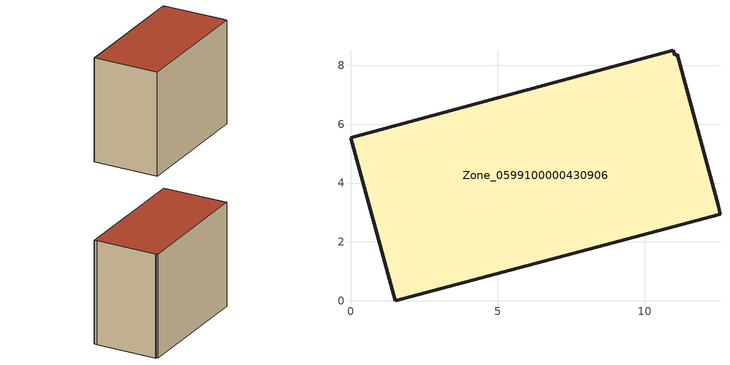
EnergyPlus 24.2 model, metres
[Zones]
Zone_0599100000430906
 floor ground (C_G): 11.1,8.37 12.49,3.24 12.55,2.93 1.53,0 0,5.54 10.96,8.52 11.01,8.35 z0
 wall outside (C_F): 12.49,3.24 11.1,8.37 11.01,8.35 10.96,8.52 0,5.54 1.53,0 12.55,2.93 12.49,3.24 z0:9.12
 roof outside (C_R): 12.55,2.93 12.49,3.24 11.1,8.37 11.01,8.35 10.96,8.52 0,5.54 1.53,0 z9.12
[BUILDING]
Pand.0599100000430906: North Axis=0; Terrain=City; Loads Convergence Tolerance Value=0.04; Temperature Convergence Tolerance Value=0.4; Solar Distribution=FullExterior; Maximum Number of Warmup Days=25; Minimum Number of Warmup Days=1
[Site:Location]
Rotterdam.The.Hague.AP_ZH_NLD Design_Conditions: Latitude=51.96; Longitude=4.45; Time Zone=1; Elevation=-4.5
[SITE:GROUNDTEMPERATURE:BUILDINGSURFACE]
18, 18, 18, 18, 18, 18, 18, 18, 18, 18, 18, 18
[MATERIAL] Thermal Absorptance=0.9; Solar Absorptance=0.7; Visible Absorptance=0.7
Name | Roughness | Thickness | Conductivity | Density | Specific Heat
G.TC.2006-2014 | MediumSmooth | 0.15 | 0.06 | 540 | 1210
F.TC.2006-2014 | Rough | 0.3 | 0.12 | 1920 | 840
R.TC.2006-2014 | MediumRough | 0.2 | 0.08 | 1500 | 1000
[CONSTRUCTION]
C_G: G.TC.2006-2014
C_F: F.TC.2006-2014
C_R: R.TC.2006-2014
[ZONE]
Zone_0599100000430906: Type=1; Multiplier=1; Ceiling Height=Autocalculate; Volume=Autocalculate; Floor Area=autocalculate; Part of Total Floor Area=Yes
[ZONEINFILTRATION:DESIGNFLOWRATE]
Infil_Zone_0599100000430906: Zone or ZoneList or Space or SpaceList=Zone_0599100000430906; Schedule=AlwaysOn; Design Flow Rate Calculation Method=Flow/Area; Flow Rate per Floor Area=0.0015; Constant Term Coefficient=1; Temperature Term Coefficient=0; Velocity Term Coefficient=0; Velocity Squared Term Coefficient=0
[HVACTEMPLATE:ZONE:IDEALLOADSAIRSYSTEM]
Zone_0599100000430906: Maximum Heating Supply Air Temperature=50; Minimum Cooling Supply Air Temperature=13; Maximum Heating Supply Air Humidity Ratio=0.0156; Minimum Cooling Supply Air Humidity Ratio=0.0077; Heating Limit=NoLimit; Cooling Limit=NoLimit; Dehumidification Control Type=ConstantSensibleHeatRatio; Cooling Sensible Heat Ratio=0.7; Dehumidification Setpoint=60; Humidification Control Type=None; Humidification Setpoint=30; Outdoor Air Method=None; Outdoor Air Flow Rate per Person=0.00944; Outdoor Air Flow Rate per Zone Floor Area=0; Outdoor Air Flow Rate per Zone=0; Demand Controlled Ventilation Type=None; Outdoor Air Economizer Type=NoEconomizer; Heat Recovery Type=None; Sensible Heat Recovery Effectiveness=0.7; Latent Heat Recovery Effectiveness=0.65
[ZONECONTROL:THERMOSTAT]
ThermostatControl_Zone_0599100000430906: Zone or ZoneList=Zone_0599100000430906; Control Type Schedule=DualSetpointControlType; Control 1=Thermostat_Zone_0599100000430906; Temperature Difference Between Cutout And Setpoint=0
[THERMOSTATSETPOINT:DUALSETPOINT]
Thermostat_Zone_0599100000430906: Heating Setpoint Temperature Schedule=HeatingSetpoint_Zone_0599100000430906; Cooling Setpoint Temperature Schedule=CoolingSetpoint_Zone_0599100000430906
[SCHEDULE:COMPACT]
HeatingSetpoint_Zone_0599100000430906: Through: 12/31, For: AllDays, Until: 24:00, 21
CoolingSetpoint_Zone_0599100000430906: Through: 12/31, For: AllDays, Until: 24:00, 24
DualSetpointControlType: Through: 12/31, For: AllDays, Until: 24:00, 4
AlwaysOn: Through: 12/31, For: AllDays, Until: 24:00, 1
